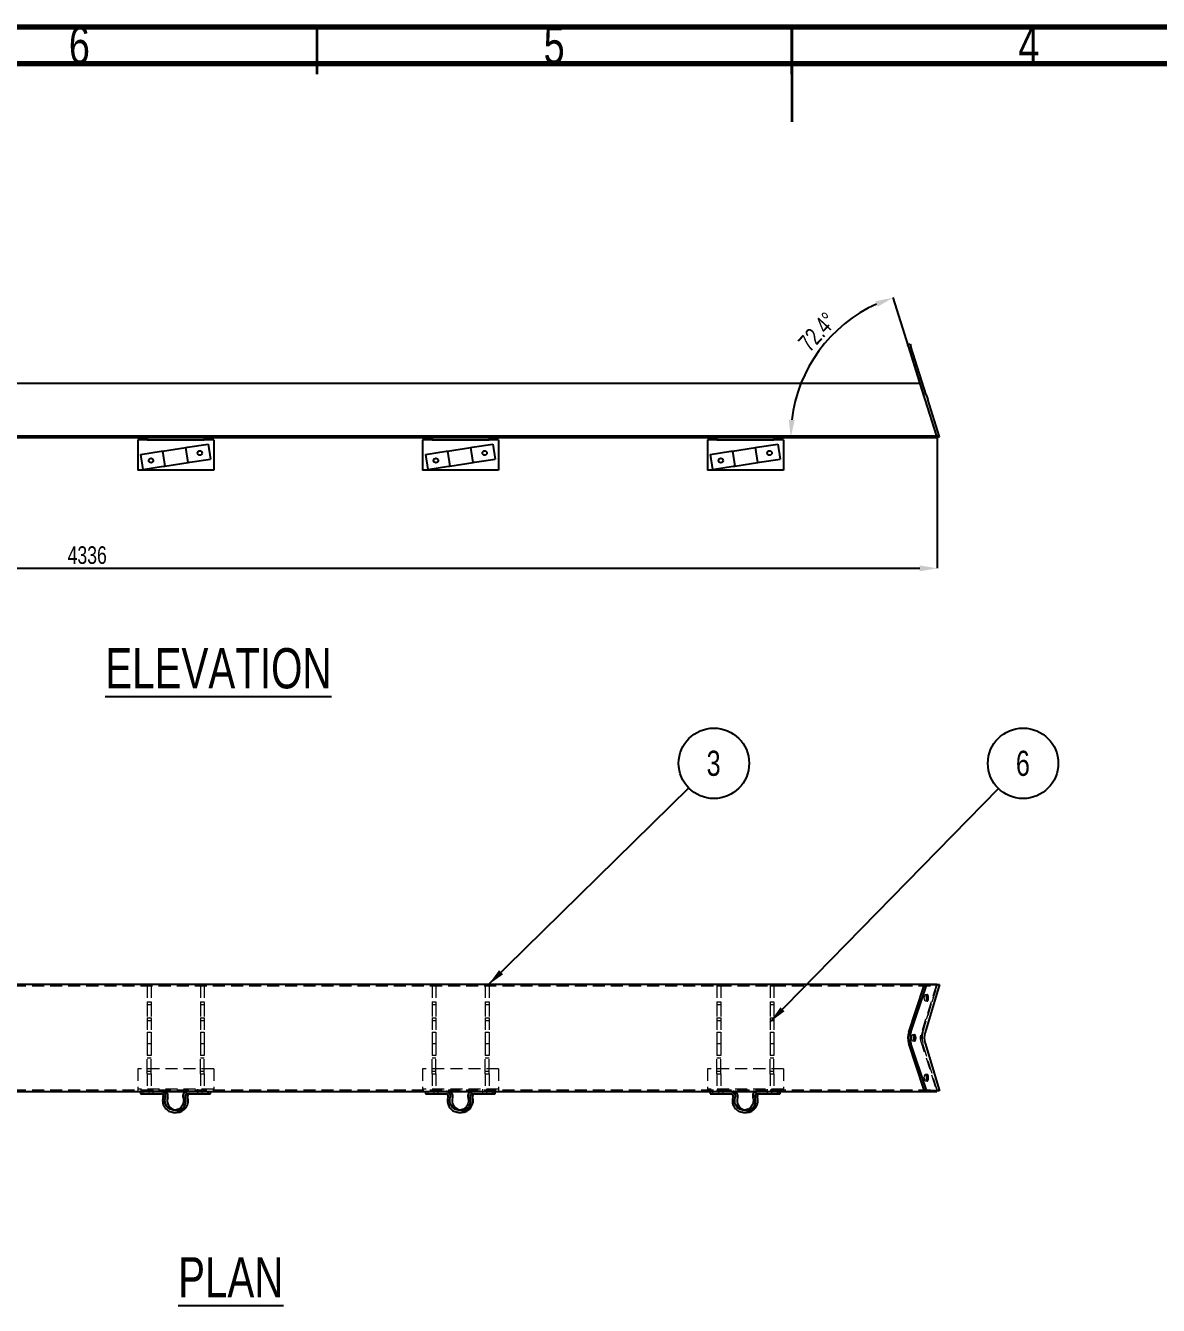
# Model space of a CAD drawing. Header units: millimetres. Extents: x 122 to 2816, y -707 to 556.
# Drawn here: x 2060.5 to 2179.8, y -163.7 to -28.9 of the extents above; entities that cross this region are included whole.
import ezdxf

# ---------------------------------------------------------------- set-up
doc = ezdxf.new("R2010")
doc.units = ezdxf.units.MM
doc.header["$PDSIZE"] = -1
doc.linetypes.add('HIDDEN', pattern=[1.905, 1.27, -0.635])
doc.layers.add('FORMAT', color=7, linetype='Continuous')
doc.styles.add('SLDTEXTSTYLE7', font='TXT', dxfattribs={"width": 0.75})
doc.dimstyles.new('SLDDIMSTYLE0', dxfattribs={"dimtxt": 2.5, "dimasz": 1.852083, "dimexe": 0, "dimexo": 0.625, "dimgap": 0, "dimtad": 1, "dimdec": 0, "dimrnd": 1e-09, "dimtxsty": 'Standard', "dimsah": 1, "dimcen": 2.5, "dimazin": 3, "dimtfac": 1.852083, "dimtdec": 0, "dimtmove": 0, "dimatfit": 3, "dimfrac": 2})
doc.dimstyles.new('SLDDIMSTYLE61', dxfattribs={"dimtxt": 1.852083, "dimasz": 1.852083, "dimexe": 0, "dimexo": 0.625, "dimgap": 0.463021, "dimtad": 1, "dimlfac": 25, "dimzin": 12, "dimtxsty": 'SLDTEXTSTYLE7', "dimsah": 1, "dimcen": 2.5, "dimazin": 3, "dimtfac": 1, "dimtmove": 0, "dimatfit": 3, "dimfrac": 2, "dimtzin": 12})
doc.dimstyles.new('SLDDIMSTYLE62', dxfattribs={"dimtxt": 1.852083, "dimasz": 1.852083, "dimexe": 0, "dimexo": 0.625, "dimgap": 0.463021, "dimtad": 1, "dimdec": 0, "dimlfac": 25, "dimrnd": 1e-09, "dimzin": 12, "dimtxsty": 'SLDTEXTSTYLE7', "dimsah": 1, "dimcen": 2.5, "dimazin": 3, "dimtfac": 1, "dimtdec": 0, "dimtmove": 0, "dimatfit": 3, "dimfrac": 2, "dimtzin": 12})

# ---------------------------------------------------------------- blocks, each defined once
blk = doc.blocks.new('*D1407')
at = {"layer": 'Defpoints', "color": 0}
for p in [(2142.45, -65.96), (2155.13, -67.86), (1983.09, -72.27), (2156.53, -72.27), (2156.53, -72.27)]:
    blk.add_point(p, dxfattribs=at)
at = {"layer": 'FORMAT', "color": 0, "lineweight": -2}
blk.add_line((2155.12, -67.8), (2151.87, -57.55), dxfattribs=at)
blk.add_arc((2156.53, -72.27), 15.44, 114.4783, 173.1217, dxfattribs=at)
at = {"layer": 'FORMAT', "color": 0}
for points in [[(2150.03, -57.93), (2150.25, -58.51), (2151.87, -57.55)], [(2141.52, -70.44), (2140.9, -70.4), (2141.1, -72.27)]]:
    blk.add_solid(points, dxfattribs=at)
at = {"layer": 'FORMAT', "color": 0, "insert": (2141.74, -62.13), "char_height": 1.852, "attachment_point": 1, "rotation": 47.4041, "style": 'SLDTEXTSTYLE7'}
blk.add_mtext('\\A1;72.4°', dxfattribs=at)
blk = doc.blocks.new('*D1408')
at = {"layer": 'Defpoints', "color": 0}
for p in [(1983.09, -72.27), (2156.53, -72.27), (2156.53, -86.06)]:
    blk.add_point(p, dxfattribs=at)
at = {"layer": 'FORMAT', "color": 0, "lineweight": -2}
for p, q in [((1983.09, -72.33), (1983.09, -86.06)), ((2156.53, -72.33), (2156.53, -86.06)), ((1984.95, -86.06), (2154.68, -86.06))]:
    blk.add_line(p, q, dxfattribs=at)
at = {"layer": 'FORMAT', "color": 0}
for points in [[(1984.95, -85.75), (1984.95, -86.37), (1983.09, -86.06)], [(2154.68, -85.75), (2154.68, -86.37), (2156.53, -86.06)]]:
    blk.add_solid(points, dxfattribs=at)
at = {"layer": 'FORMAT', "color": 0, "insert": (2067.01, -83.74), "char_height": 1.852, "attachment_point": 2, "style": 'SLDTEXTSTYLE7'}
blk.add_mtext('\\A1;4336', dxfattribs=at)
blk = doc.blocks.new('SW_NOTE_0_143')
at = {"layer": 'FORMAT', "color": 0}
blk.add_circle((2.59, 2.65), 3.71, dxfattribs=at)
at = {"layer": 'FORMAT', "color": 0, "insert": (2.57, 3.98), "char_height": 2.65, "attachment_point": 2, "style": 'SLDTEXTSTYLE7'}
blk.add_mtext('6', dxfattribs=at)
blk = doc.blocks.new('SW_NOTE_0_144')
at = {"layer": 'FORMAT', "color": 0}
blk.add_circle((2.65, 2.6), 3.71, dxfattribs=at)
at = {"layer": 'FORMAT', "color": 0, "insert": (2.62, 3.93), "char_height": 2.65, "attachment_point": 2, "style": 'SLDTEXTSTYLE7'}
blk.add_mtext('3', dxfattribs=at)

msp = doc.modelspace()

# ---------------------------------------------------------------- linework, layer by layer
at = {"color": 7, "linetype": 'Continuous', "lineweight": 70}
for p, q in [((1941.225354, -29.012227), (2341.225354, -29.012227)), ((1946.225354, -32.878702), (2335.627826, -32.878702))]:
    msp.add_line(p, q, dxfattribs=at)
at = {"color": 7, "linetype": 'Continuous', "lineweight": 35}
for p, q in [((2091.225354, -34.012227), (2091.225354, -29.012227)), ((2141.225354, -29.011227), (2141.225354, -39.013227)), ((2141.225354, -34.012227), (2141.225354, -29.012227))]:
    msp.add_line(p, q, dxfattribs=at)
at = {"color": 7, "linetype": 'Continuous', "lineweight": 25}
for p, q in [((2153.671225, -62.450163), (2153.442459, -62.522732)), ((2153.522495, -62.775037), (2153.442459, -62.522732)), ((2155.134411, -67.85644), (2153.522495, -62.775037)), ((2153.671225, -62.450163), (2153.751261, -62.702469)), ((2155.363177, -67.783871), (2153.751261, -62.702469)), ((2154.738108, -66.607135), (1983.093844, -66.607135)), ((2155.296271, -68.366687), (2155.134411, -67.85644)), ((2156.461975, -72.041449), (2155.296271, -68.366687)), ((2155.363177, -67.783871), (2155.525037, -68.294118)), ((2156.762609, -72.195441), (2155.525037, -68.294118)), ((1983.093844, -72.098304), (2156.48001, -72.098304)), ((2049.333844, -72.268009), (2073.333844, -72.268009)), ((2073.333844, -72.508009), (2072.333844, -72.508009)), ((2072.333844, -72.508009), (2072.333844, -72.668009)), ((2072.333844, -72.668009), (2072.333844, -75.708009)), ((2073.333844, -72.268009), (2079.333844, -72.268009)), ((2073.333844, -72.268009), (2073.333844, -72.508009)), ((2073.333844, -72.508009), (2079.333844, -72.508009)), ((2079.333844, -72.268009), (2079.333844, -72.508009)), ((2079.333844, -72.268009), (2103.333844, -72.268009)), ((2080.333844, -72.508009), (2079.333844, -72.508009)), ((2080.333844, -72.508009), (2080.333844, -72.668009)), ((2080.333844, -72.668009), (2080.333844, -75.708009)), ((2103.333844, -72.508009), (2102.333844, -72.508009)), ((2102.333844, -72.508009), (2102.333844, -72.668009)), ((2102.333844, -72.668009), (2102.333844, -75.708009)), ((2103.333844, -72.268009), (2109.333844, -72.268009)), ((2103.333844, -72.268009), (2103.333844, -72.508009)), ((2103.333844, -72.508009), (2109.333844, -72.508009)), ((2109.333844, -72.268009), (2109.333844, -72.508009)), ((2109.333844, -72.268009), (2133.333844, -72.268009)), ((2110.333844, -72.508009), (2109.333844, -72.508009)), ((2110.333844, -72.508009), (2110.333844, -72.668009)), ((2110.333844, -72.668009), (2110.333844, -75.708009)), ((2133.333844, -72.508009), (2132.333844, -72.508009)), ((2132.333844, -72.508009), (2132.333844, -72.668009)), ((2132.333844, -72.668009), (2132.333844, -75.708009)), ((2133.333844, -72.268009), (2139.333844, -72.268009)), ((2133.333844, -72.268009), (2133.333844, -72.508009)), ((2133.333844, -72.508009), (2139.333844, -72.508009)), ((2139.333844, -72.268009), (2139.333844, -72.508009)), ((2139.333844, -72.268009), (2156.533844, -72.268009)), ((2140.333844, -72.508009), (2139.333844, -72.508009)), ((2140.333844, -72.508009), (2140.333844, -72.668009)), ((2140.333844, -72.668009), (2140.333844, -75.708009)), ((2156.461975, -72.041449), (2156.48001, -72.098304)), ((2156.48001, -72.098304), (2156.498045, -72.155158)), ((2156.533844, -72.268009), (2156.498045, -72.155158)), ((2156.762609, -72.195441), (2156.533844, -72.268009)), ((2072.623226, -74.070412), (2074.797329, -73.733844)), ((2072.623226, -74.070412), (2072.868004, -75.651578)), ((2074.797329, -73.733844), (2074.955445, -73.709366)), ((2074.955445, -73.709366), (2077.406252, -73.329961)), ((2074.955445, -73.709366), (2075.200223, -75.290531)), ((2077.406252, -73.329961), (2077.564368, -73.305483)), ((2077.651029, -74.911126), (2077.406252, -73.329961)), ((2077.564368, -73.305483), (2079.738471, -72.968914)), ((2079.738471, -72.968914), (2079.983248, -74.55008)), ((2102.623226, -74.070412), (2104.797329, -73.733844)), ((2102.623226, -74.070412), (2102.868004, -75.651578)), ((2104.797329, -73.733844), (2104.955445, -73.709366)), ((2104.955445, -73.709366), (2107.406252, -73.329961)), ((2104.955445, -73.709366), (2105.200223, -75.290531)), ((2107.406252, -73.329961), (2107.564368, -73.305483)), ((2107.651029, -74.911126), (2107.406252, -73.329961)), ((2107.564368, -73.305483), (2109.738471, -72.968914)), ((2109.738471, -72.968914), (2109.983248, -74.55008)), ((2132.623226, -74.070412), (2134.797329, -73.733844)), ((2132.623226, -74.070412), (2132.868004, -75.651578)), ((2134.797329, -73.733844), (2134.955445, -73.709366)), ((2134.955445, -73.709366), (2137.406252, -73.329961)), ((2134.955445, -73.709366), (2135.200223, -75.290531)), ((2137.406252, -73.329961), (2137.564368, -73.305483)), ((2137.651029, -74.911126), (2137.406252, -73.329961)), ((2137.564368, -73.305483), (2139.738471, -72.968914)), ((2139.738471, -72.968914), (2139.983248, -74.55008)), ((2072.868004, -75.651578), (2075.042106, -75.315009)), ((2075.042106, -75.315009), (2075.200223, -75.290531)), ((2075.200223, -75.290531), (2077.651029, -74.911126)), ((2077.651029, -74.911126), (2077.809146, -74.886649)), ((2077.809146, -74.886649), (2079.983248, -74.55008)), ((2102.868004, -75.651578), (2105.042106, -75.315009)), ((2105.042106, -75.315009), (2105.200223, -75.290531)), ((2105.200223, -75.290531), (2107.651029, -74.911126)), ((2107.651029, -74.911126), (2107.809146, -74.886649)), ((2107.809146, -74.886649), (2109.983248, -74.55008)), ((2132.868004, -75.651578), (2135.042106, -75.315009)), ((2135.042106, -75.315009), (2135.200223, -75.290531)), ((2135.200223, -75.290531), (2137.651029, -74.911126)), ((2137.651029, -74.911126), (2137.809146, -74.886649)), ((2137.809146, -74.886649), (2139.983248, -74.55008)), ((2080.333844, -75.708009), (2072.333844, -75.708009)), ((2110.333844, -75.708009), (2102.333844, -75.708009)), ((2140.333844, -75.708009), (2132.333844, -75.708009)), ((1983.093844, -129.854018), (2156.48001, -129.854018)), ((2153.522495, -134.916356), (2155.134411, -130.116356)), ((2153.751261, -134.916356), (2155.363177, -130.116356)), ((2156.762609, -129.910872), (2155.240384, -134.945186)), ((2155.296271, -129.910872), (2155.525037, -129.910872)), ((2155.525037, -129.910872), (2156.762609, -129.910872)), ((2156.48001, -129.854018), (2156.461975, -129.910872)), ((2156.498045, -129.910872), (2156.48001, -129.854018)), ((2155.134411, -140.905388), (2153.522495, -136.105388)), ((2155.363177, -140.905388), (2153.751261, -136.105388)), ((2155.240384, -136.076557), (2156.762609, -141.110872)), ((1983.093844, -141.167726), (2156.48001, -141.167726)), ((2072.623226, -141.167726), (2072.623226, -141.407726)), ((2072.623226, -141.407726), (2074.797329, -141.407726)), ((2077.564368, -141.407726), (2079.738471, -141.407726)), ((2079.738471, -141.407726), (2079.738471, -141.167726)), ((2079.738471, -141.407726), (2079.983248, -141.407726)), ((2079.983248, -141.407726), (2079.983248, -141.167726)), ((2102.623226, -141.167726), (2102.623226, -141.407726)), ((2102.623226, -141.407726), (2104.797329, -141.407726)), ((2107.564368, -141.407726), (2109.738471, -141.407726)), ((2109.738471, -141.407726), (2109.738471, -141.167726)), ((2109.738471, -141.407726), (2109.983248, -141.407726)), ((2109.983248, -141.407726), (2109.983248, -141.167726)), ((2132.623226, -141.167726), (2132.623226, -141.407726)), ((2132.623226, -141.407726), (2134.797329, -141.407726)), ((2137.564368, -141.407726), (2139.738471, -141.407726)), ((2139.738471, -141.407726), (2139.738471, -141.167726)), ((2139.738471, -141.407726), (2139.983248, -141.407726)), ((2139.983248, -141.407726), (2139.983248, -141.167726)), ((2155.525037, -141.110872), (2155.296271, -141.110872)), ((2156.762609, -141.110872), (2155.525037, -141.110872)), ((2156.461975, -141.110872), (2156.48001, -141.167726)), ((2156.48001, -141.167726), (2156.498045, -141.110872)), ((2076.180849, -143.367726), (2076.425626, -143.367726)), ((2106.180849, -143.367726), (2106.425626, -143.367726)), ((2136.180849, -143.367726), (2136.425626, -143.367726))]:
    msp.add_line(p, q, dxfattribs=at)
at = {"color": 7, "linetype": 'HIDDEN', "lineweight": 18}
for p, q in [((1983.093844, -130.023723), (2156.533844, -130.023723)), ((2073.333844, -129.910872), (2073.333844, -130.023723)), ((2079.333844, -129.910872), (2073.333844, -129.910872)), ((2073.333844, -130.023723), (2073.733844, -130.023723)), ((2073.333844, -130.023723), (2073.333844, -131.720779)), ((2073.733844, -130.023723), (2073.733844, -131.720779)), ((2078.933844, -130.023723), (2079.333844, -130.023723)), ((2078.933844, -130.023723), (2078.933844, -131.720779)), ((2079.333844, -130.023723), (2079.333844, -129.910872)), ((2079.333844, -130.023723), (2079.333844, -131.720779)), ((2103.333844, -129.910872), (2103.333844, -130.023723)), ((2109.333844, -129.910872), (2103.333844, -129.910872)), ((2103.333844, -130.023723), (2103.733844, -130.023723)), ((2103.333844, -130.023723), (2103.333844, -131.720779)), ((2103.733844, -130.023723), (2103.733844, -131.720779)), ((2108.933844, -130.023723), (2109.333844, -130.023723)), ((2108.933844, -130.023723), (2108.933844, -131.720779)), ((2109.333844, -130.023723), (2109.333844, -129.910872)), ((2109.333844, -130.023723), (2109.333844, -131.720779)), ((2133.333844, -129.910872), (2133.333844, -130.023723)), ((2139.333844, -129.910872), (2133.333844, -129.910872)), ((2133.333844, -130.023723), (2133.733844, -130.023723)), ((2133.333844, -130.023723), (2133.333844, -131.720779)), ((2133.733844, -130.023723), (2133.733844, -131.720779)), ((2138.933844, -130.023723), (2139.333844, -130.023723)), ((2138.933844, -130.023723), (2138.933844, -131.720779)), ((2139.333844, -130.023723), (2139.333844, -129.910872)), ((2139.333844, -130.023723), (2139.333844, -131.720779)), ((2156.461975, -129.910872), (2154.775273, -135.228029)), ((2154.838079, -135.36945), (2156.533844, -130.023723)), ((2155.011618, -134.945186), (2156.533844, -129.910872)), ((2156.533844, -130.023723), (2156.498045, -129.910872)), ((2073.333844, -131.720779), (2073.733844, -131.720779)), ((2073.333844, -131.720779), (2073.333844, -132.003622)), ((2073.333844, -132.003622), (2073.733844, -132.003622)), ((2073.333844, -132.003622), (2073.333844, -133.389551)), ((2073.733844, -131.720779), (2073.733844, -132.003622)), ((2073.733844, -132.003622), (2073.733844, -133.389551)), ((2078.933844, -131.720779), (2079.333844, -131.720779)), ((2078.933844, -131.720779), (2078.933844, -132.003622)), ((2078.933844, -132.003622), (2079.333844, -132.003622)), ((2078.933844, -132.003622), (2078.933844, -133.389551)), ((2079.333844, -131.720779), (2079.333844, -132.003622)), ((2079.333844, -132.003622), (2079.333844, -133.389551)), ((2103.333844, -131.720779), (2103.733844, -131.720779)), ((2103.333844, -131.720779), (2103.333844, -132.003622)), ((2103.333844, -132.003622), (2103.733844, -132.003622)), ((2103.333844, -132.003622), (2103.333844, -133.389551)), ((2103.733844, -131.720779), (2103.733844, -132.003622)), ((2103.733844, -132.003622), (2103.733844, -133.389551)), ((2108.933844, -131.720779), (2109.333844, -131.720779)), ((2108.933844, -131.720779), (2108.933844, -132.003622)), ((2108.933844, -132.003622), (2109.333844, -132.003622)), ((2108.933844, -132.003622), (2108.933844, -133.389551)), ((2109.333844, -131.720779), (2109.333844, -132.003622)), ((2109.333844, -132.003622), (2109.333844, -133.389551)), ((2133.333844, -131.720779), (2133.733844, -131.720779)), ((2133.333844, -131.720779), (2133.333844, -132.003622)), ((2133.333844, -132.003622), (2133.733844, -132.003622)), ((2133.333844, -132.003622), (2133.333844, -133.389551)), ((2133.733844, -131.720779), (2133.733844, -132.003622)), ((2133.733844, -132.003622), (2133.733844, -133.389551)), ((2138.933844, -131.720779), (2139.333844, -131.720779)), ((2138.933844, -131.720779), (2138.933844, -132.003622)), ((2138.933844, -132.003622), (2139.333844, -132.003622)), ((2138.933844, -132.003622), (2138.933844, -133.389551)), ((2139.333844, -131.720779), (2139.333844, -132.003622)), ((2139.333844, -132.003622), (2139.333844, -133.389551)), ((2155.492656, -130.990872), (2155.26389, -130.990872)), ((2155.26389, -131.630872), (2155.492656, -131.630872)), ((2073.333844, -133.389551), (2073.733844, -133.389551)), ((2073.333844, -133.389551), (2073.333844, -134.910872)), ((2073.733844, -133.389551), (2073.733844, -134.910872)), ((2078.933844, -133.389551), (2079.333844, -133.389551)), ((2078.933844, -133.389551), (2078.933844, -134.910872)), ((2079.333844, -133.389551), (2079.333844, -134.910872)), ((2103.333844, -133.389551), (2103.733844, -133.389551)), ((2103.333844, -133.389551), (2103.333844, -134.910872)), ((2103.733844, -133.389551), (2103.733844, -134.910872)), ((2108.933844, -133.389551), (2109.333844, -133.389551)), ((2108.933844, -133.389551), (2108.933844, -134.910872)), ((2109.333844, -133.389551), (2109.333844, -134.910872)), ((2133.333844, -133.389551), (2133.733844, -133.389551)), ((2133.333844, -133.389551), (2133.333844, -134.910872)), ((2133.733844, -133.389551), (2133.733844, -134.910872)), ((2138.933844, -133.389551), (2139.333844, -133.389551)), ((2138.933844, -133.389551), (2138.933844, -134.910872)), ((2139.333844, -133.389551), (2139.333844, -134.910872)), ((2073.333844, -133.672394), (2073.733844, -133.672394)), ((2078.933844, -133.672394), (2079.333844, -133.672394)), ((2103.333844, -133.672394), (2103.733844, -133.672394)), ((2108.933844, -133.672394), (2109.333844, -133.672394)), ((2133.333844, -133.672394), (2133.733844, -133.672394)), ((2138.933844, -133.672394), (2139.333844, -133.672394)), ((2073.333844, -134.910872), (2073.333844, -136.110872)), ((2073.333844, -134.910872), (2073.733844, -134.910872)), ((2073.333844, -136.110872), (2073.733844, -136.110872)), ((2073.333844, -136.110872), (2073.333844, -137.632192)), ((2073.733844, -134.910872), (2073.733844, -136.110872)), ((2073.733844, -136.110872), (2073.733844, -137.632192)), ((2078.933844, -134.910872), (2078.933844, -136.110872)), ((2078.933844, -134.910872), (2079.333844, -134.910872)), ((2078.933844, -136.110872), (2079.333844, -136.110872)), ((2078.933844, -136.110872), (2078.933844, -137.632192)), ((2079.333844, -134.910872), (2079.333844, -136.110872)), ((2079.333844, -136.110872), (2079.333844, -137.632192)), ((2103.333844, -134.910872), (2103.333844, -136.110872)), ((2103.333844, -134.910872), (2103.733844, -134.910872)), ((2103.333844, -136.110872), (2103.733844, -136.110872)), ((2103.333844, -136.110872), (2103.333844, -137.632192)), ((2103.733844, -134.910872), (2103.733844, -136.110872)), ((2103.733844, -136.110872), (2103.733844, -137.632192)), ((2108.933844, -134.910872), (2108.933844, -136.110872)), ((2108.933844, -134.910872), (2109.333844, -134.910872)), ((2108.933844, -136.110872), (2109.333844, -136.110872)), ((2108.933844, -136.110872), (2108.933844, -137.632192)), ((2109.333844, -134.910872), (2109.333844, -136.110872)), ((2109.333844, -136.110872), (2109.333844, -137.632192)), ((2133.333844, -134.910872), (2133.333844, -136.110872)), ((2133.333844, -134.910872), (2133.733844, -134.910872)), ((2133.333844, -136.110872), (2133.733844, -136.110872)), ((2133.333844, -136.110872), (2133.333844, -137.632192)), ((2133.733844, -134.910872), (2133.733844, -136.110872)), ((2133.733844, -136.110872), (2133.733844, -137.632192)), ((2138.933844, -134.910872), (2138.933844, -136.110872)), ((2138.933844, -134.910872), (2139.333844, -134.910872)), ((2138.933844, -136.110872), (2139.333844, -136.110872)), ((2138.933844, -136.110872), (2138.933844, -137.632192)), ((2139.333844, -134.910872), (2139.333844, -136.110872)), ((2139.333844, -136.110872), (2139.333844, -137.632192)), ((2154.162228, -135.190872), (2153.933462, -135.190872)), ((2153.933462, -135.830872), (2154.162228, -135.830872)), ((2154.775273, -135.793715), (2156.461975, -141.110872)), ((2156.533844, -140.99802), (2154.838079, -135.652293)), ((2156.533844, -141.110872), (2155.011618, -136.076557)), ((2073.333844, -137.349349), (2073.733844, -137.349349)), ((2078.933844, -137.349349), (2079.333844, -137.349349)), ((2103.333844, -137.349349), (2103.733844, -137.349349)), ((2108.933844, -137.349349), (2109.333844, -137.349349)), ((2133.333844, -137.349349), (2133.733844, -137.349349)), ((2138.933844, -137.349349), (2139.333844, -137.349349)), ((2072.333844, -138.767726), (2072.333844, -141.007726)), ((2080.333844, -138.767726), (2072.333844, -138.767726)), ((2073.333844, -137.632192), (2073.733844, -137.632192)), ((2073.333844, -139.018121), (2073.333844, -137.632192)), ((2073.733844, -139.018121), (2073.733844, -137.632192)), ((2078.933844, -137.632192), (2079.333844, -137.632192)), ((2078.933844, -139.018121), (2078.933844, -137.632192)), ((2079.333844, -139.018121), (2079.333844, -137.632192)), ((2080.333844, -138.767726), (2080.333844, -141.007726)), ((2102.333844, -138.767726), (2102.333844, -141.007726)), ((2110.333844, -138.767726), (2102.333844, -138.767726)), ((2103.333844, -137.632192), (2103.733844, -137.632192)), ((2103.333844, -139.018121), (2103.333844, -137.632192)), ((2103.733844, -139.018121), (2103.733844, -137.632192)), ((2108.933844, -137.632192), (2109.333844, -137.632192)), ((2108.933844, -139.018121), (2108.933844, -137.632192)), ((2109.333844, -139.018121), (2109.333844, -137.632192)), ((2110.333844, -138.767726), (2110.333844, -141.007726)), ((2132.333844, -138.767726), (2132.333844, -141.007726)), ((2140.333844, -138.767726), (2132.333844, -138.767726)), ((2133.333844, -137.632192), (2133.733844, -137.632192)), ((2133.333844, -139.018121), (2133.333844, -137.632192)), ((2133.733844, -139.018121), (2133.733844, -137.632192)), ((2138.933844, -137.632192), (2139.333844, -137.632192)), ((2138.933844, -139.018121), (2138.933844, -137.632192)), ((2139.333844, -139.018121), (2139.333844, -137.632192)), ((2140.333844, -138.767726), (2140.333844, -141.007726)), ((2073.333844, -139.018121), (2073.733844, -139.018121)), ((2073.333844, -139.300964), (2073.333844, -139.018121)), ((2073.333844, -139.300964), (2073.733844, -139.300964)), ((2073.333844, -139.300964), (2073.333844, -140.99802)), ((2073.733844, -139.300964), (2073.733844, -139.018121)), ((2073.733844, -139.300964), (2073.733844, -140.99802)), ((2078.933844, -139.018121), (2079.333844, -139.018121)), ((2078.933844, -139.300964), (2078.933844, -139.018121)), ((2078.933844, -139.300964), (2079.333844, -139.300964)), ((2078.933844, -139.300964), (2078.933844, -140.99802)), ((2079.333844, -139.300964), (2079.333844, -139.018121)), ((2079.333844, -139.300964), (2079.333844, -140.99802)), ((2103.333844, -139.018121), (2103.733844, -139.018121)), ((2103.333844, -139.300964), (2103.333844, -139.018121)), ((2103.333844, -139.300964), (2103.733844, -139.300964)), ((2103.333844, -139.300964), (2103.333844, -140.99802)), ((2103.733844, -139.300964), (2103.733844, -139.018121)), ((2103.733844, -139.300964), (2103.733844, -140.99802)), ((2108.933844, -139.018121), (2109.333844, -139.018121)), ((2108.933844, -139.300964), (2108.933844, -139.018121)), ((2108.933844, -139.300964), (2109.333844, -139.300964)), ((2108.933844, -139.300964), (2108.933844, -140.99802)), ((2109.333844, -139.300964), (2109.333844, -139.018121)), ((2109.333844, -139.300964), (2109.333844, -140.99802)), ((2133.333844, -139.018121), (2133.733844, -139.018121)), ((2133.333844, -139.300964), (2133.333844, -139.018121)), ((2133.333844, -139.300964), (2133.733844, -139.300964)), ((2133.333844, -139.300964), (2133.333844, -140.99802)), ((2133.733844, -139.300964), (2133.733844, -139.018121)), ((2133.733844, -139.300964), (2133.733844, -140.99802)), ((2138.933844, -139.018121), (2139.333844, -139.018121)), ((2138.933844, -139.300964), (2138.933844, -139.018121)), ((2138.933844, -139.300964), (2139.333844, -139.300964)), ((2138.933844, -139.300964), (2138.933844, -140.99802)), ((2139.333844, -139.300964), (2139.333844, -139.018121)), ((2139.333844, -139.300964), (2139.333844, -140.99802)), ((2155.492656, -139.390872), (2155.26389, -139.390872)), ((2155.26389, -140.030872), (2155.492656, -140.030872)), ((1983.093844, -140.99802), (2156.533844, -140.99802)), ((2080.333844, -140.927726), (2072.333844, -140.927726)), ((2072.333844, -141.007726), (2072.333844, -141.167726)), ((2072.868004, -141.167726), (2072.868004, -141.407726)), ((2073.333844, -140.99802), (2073.333844, -141.110872)), ((2073.333844, -140.99802), (2073.733844, -140.99802)), ((2073.333844, -141.110872), (2079.333844, -141.110872)), ((2073.493844, -140.927726), (2073.493844, -141.167726)), ((2073.493844, -141.167726), (2073.493844, -141.407726)), ((2073.973844, -141.167726), (2073.973844, -140.927726)), ((2073.973844, -141.407726), (2073.973844, -141.167726)), ((2074.797329, -141.407726), (2075.042106, -141.407726)), ((2078.632631, -140.927726), (2078.632631, -141.167726)), ((2078.632631, -141.167726), (2078.632631, -141.407726)), ((2078.933844, -140.99802), (2079.333844, -140.99802)), ((2079.112631, -141.167726), (2079.112631, -140.927726)), ((2079.112631, -141.407726), (2079.112631, -141.167726)), ((2079.333844, -141.110872), (2079.333844, -140.99802)), ((2080.333844, -141.007726), (2080.333844, -141.167726)), ((2110.333844, -140.927726), (2102.333844, -140.927726)), ((2102.333844, -141.007726), (2102.333844, -141.167726)), ((2102.868004, -141.167726), (2102.868004, -141.407726)), ((2103.333844, -140.99802), (2103.333844, -141.110872)), ((2103.333844, -140.99802), (2103.733844, -140.99802)), ((2103.333844, -141.110872), (2109.333844, -141.110872)), ((2103.493844, -140.927726), (2103.493844, -141.167726)), ((2103.493844, -141.167726), (2103.493844, -141.407726)), ((2103.973844, -141.167726), (2103.973844, -140.927726)), ((2103.973844, -141.407726), (2103.973844, -141.167726)), ((2104.797329, -141.407726), (2105.042106, -141.407726)), ((2108.632631, -140.927726), (2108.632631, -141.167726)), ((2108.632631, -141.167726), (2108.632631, -141.407726)), ((2108.933844, -140.99802), (2109.333844, -140.99802)), ((2109.112631, -141.167726), (2109.112631, -140.927726)), ((2109.112631, -141.407726), (2109.112631, -141.167726)), ((2109.333844, -141.110872), (2109.333844, -140.99802)), ((2110.333844, -141.007726), (2110.333844, -141.167726)), ((2140.333844, -140.927726), (2132.333844, -140.927726)), ((2132.333844, -141.007726), (2132.333844, -141.167726)), ((2132.868004, -141.167726), (2132.868004, -141.407726)), ((2133.333844, -140.99802), (2133.333844, -141.110872)), ((2133.333844, -140.99802), (2133.733844, -140.99802)), ((2133.333844, -141.110872), (2139.333844, -141.110872)), ((2133.493844, -140.927726), (2133.493844, -141.167726)), ((2133.493844, -141.167726), (2133.493844, -141.407726)), ((2133.973844, -141.167726), (2133.973844, -140.927726)), ((2133.973844, -141.407726), (2133.973844, -141.167726)), ((2134.797329, -141.407726), (2135.042106, -141.407726)), ((2138.632631, -140.927726), (2138.632631, -141.167726)), ((2138.632631, -141.167726), (2138.632631, -141.407726)), ((2138.933844, -140.99802), (2139.333844, -140.99802)), ((2139.112631, -141.167726), (2139.112631, -140.927726)), ((2139.112631, -141.407726), (2139.112631, -141.167726)), ((2139.333844, -141.110872), (2139.333844, -140.99802)), ((2140.333844, -141.007726), (2140.333844, -141.167726)), ((2156.498045, -141.110872), (2156.533844, -140.99802)), ((2076.180849, -143.127726), (2076.425626, -143.127726)), ((2106.180849, -143.127726), (2106.425626, -143.127726)), ((2136.180849, -143.127726), (2136.425626, -143.127726))]:
    msp.add_line(p, q, dxfattribs=at)
at = {"color": 7, "linetype": 'Continuous', "lineweight": 25, "flags": 128}
for points in [[(2155.134411, -130.116356), (2155.151539, -130.069869), (2155.169881, -130.02876), (2155.189283, -129.993374), (2155.209583, -129.964007), (2155.230611, -129.940908), (2155.252189, -129.924268), (2155.274137, -129.914228), (2155.296271, -129.910872)], [(2155.525037, -129.910872), (2155.502903, -129.914228), (2155.480955, -129.924268), (2155.459377, -129.940908), (2155.438349, -129.964007), (2155.418049, -129.993374), (2155.398647, -130.02876), (2155.380305, -130.069869), (2155.363177, -130.116356)], [(2155.492656, -130.990872), (2155.471856, -130.998353), (2155.452028, -131.020448), (2155.4341, -131.056122), (2155.41891, -131.103708), (2155.407169, -131.160981), (2155.399424, -131.225263), (2155.396039, -131.293547), (2155.397172, -131.362642), (2155.402769, -131.429316), (2155.41257, -131.490452), (2155.426115, -131.54319), (2155.442772, -131.585066), (2155.461761, -131.614121), (2155.482194, -131.628996), (2155.503117, -131.628996), (2155.523551, -131.614121), (2155.54254, -131.585066), (2155.559196, -131.54319), (2155.572742, -131.490452), (2155.582542, -131.429316), (2155.588139, -131.362642), (2155.589272, -131.293547), (2155.585887, -131.225263), (2155.578143, -131.160981), (2155.566401, -131.103708), (2155.551211, -131.056122), (2155.533284, -131.020448), (2155.513456, -130.998353), (2155.492656, -130.990872)], [(2154.162228, -135.190872), (2154.141428, -135.198353), (2154.1216, -135.220448), (2154.103673, -135.256122), (2154.088483, -135.303708), (2154.076741, -135.360981), (2154.068997, -135.425263), (2154.065612, -135.493547), (2154.066745, -135.562642), (2154.072342, -135.629316), (2154.082142, -135.690452), (2154.095688, -135.74319), (2154.112344, -135.785066), (2154.131333, -135.814121), (2154.151767, -135.828996), (2154.17269, -135.828996), (2154.193123, -135.814121), (2154.212112, -135.785066), (2154.228769, -135.74319), (2154.242314, -135.690452), (2154.252115, -135.629316), (2154.257712, -135.562642), (2154.258845, -135.493547), (2154.25546, -135.425263), (2154.247715, -135.360981), (2154.235974, -135.303708), (2154.220784, -135.256122), (2154.202856, -135.220448), (2154.183028, -135.198353), (2154.162228, -135.190872)], [(2155.492656, -139.390872), (2155.471856, -139.398353), (2155.452028, -139.420448), (2155.4341, -139.456122), (2155.41891, -139.503708), (2155.407169, -139.560981), (2155.399424, -139.625263), (2155.396039, -139.693547), (2155.397172, -139.762642), (2155.402769, -139.829316), (2155.41257, -139.890452), (2155.426115, -139.94319), (2155.442772, -139.985066), (2155.461761, -140.014121), (2155.482194, -140.028996), (2155.503117, -140.028996), (2155.523551, -140.014121), (2155.54254, -139.985066), (2155.559196, -139.94319), (2155.572742, -139.890452), (2155.582542, -139.829316), (2155.588139, -139.762642), (2155.589272, -139.693547), (2155.585887, -139.625263), (2155.578143, -139.560981), (2155.566401, -139.503708), (2155.551211, -139.456122), (2155.533284, -139.420448), (2155.513456, -139.398353), (2155.492656, -139.390872)], [(2155.296271, -141.110872), (2155.274137, -141.107516), (2155.252189, -141.097476), (2155.230611, -141.080836), (2155.209583, -141.057736), (2155.189283, -141.02837), (2155.169881, -140.992984), (2155.151539, -140.951875), (2155.134411, -140.905388)], [(2155.363177, -140.905388), (2155.380305, -140.951875), (2155.398647, -140.992984), (2155.418049, -141.02837), (2155.438349, -141.057736), (2155.459377, -141.080836), (2155.480955, -141.097476), (2155.502903, -141.107516), (2155.525037, -141.110872)], [(2075.021683, -141.725564), (2074.985427, -141.855109), (2074.963265, -141.987868), (2074.955457, -142.122276), (2074.962097, -142.256748), (2074.983105, -142.389699), (2075.018234, -142.519561), (2075.067071, -142.644804), (2075.129038, -142.76395), (2075.203406, -142.875596), (2075.289298, -142.978424), (2075.385701, -143.071223), (2075.491478, -143.152899), (2075.605383, -143.222488), (2075.726073, -143.27917), (2075.852124, -143.322276), (2075.982051, -143.3513), (2076.114321, -143.365897), (2076.247376, -143.365897), (2076.379647, -143.3513), (2076.509573, -143.322276), (2076.635625, -143.27917), (2076.756314, -143.222488), (2076.870219, -143.152899), (2076.975997, -143.071223), (2077.0724, -142.978424), (2077.158291, -142.875596), (2077.232659, -142.76395), (2077.294627, -142.644804), (2077.343463, -142.519561), (2077.378592, -142.389699), (2077.3996, -142.256748), (2077.40624, -142.122276), (2077.398433, -141.987868), (2077.37627, -141.855109), (2077.340014, -141.725564)], [(2077.115659, -141.803402), (2077.147061, -141.91782), (2077.164838, -142.035198), (2077.168739, -142.153881), (2077.15871, -142.272195), (2077.134892, -142.388472), (2077.097621, -142.501072), (2077.047422, -142.608407), (2076.985003, -142.708964), (2076.911245, -142.801325), (2076.827188, -142.884188), (2076.734016, -142.956383), (2076.633044, -143.016894), (2076.525695, -143.064866), (2076.413484, -143.099623), (2076.297992, -143.120675), (2076.180849, -143.127726), (2076.063705, -143.120675), (2075.948213, -143.099623), (2075.836002, -143.064866), (2075.728654, -143.016894), (2075.627682, -142.956383), (2075.53451, -142.884188), (2075.450452, -142.801325), (2075.376694, -142.708964), (2075.314276, -142.608407), (2075.264077, -142.501072), (2075.226806, -142.388472), (2075.202987, -142.272195), (2075.192958, -142.153881), (2075.19686, -142.035198), (2075.214636, -141.91782), (2075.246038, -141.803402)], [(2105.021683, -141.725564), (2104.985427, -141.855109), (2104.963265, -141.987868), (2104.955457, -142.122276), (2104.962097, -142.256748), (2104.983105, -142.389699), (2105.018234, -142.519561), (2105.067071, -142.644804), (2105.129038, -142.76395), (2105.203406, -142.875596), (2105.289298, -142.978424), (2105.385701, -143.071223), (2105.491478, -143.152899), (2105.605383, -143.222488), (2105.726073, -143.27917), (2105.852124, -143.322276), (2105.982051, -143.3513), (2106.114321, -143.365897), (2106.247376, -143.365897), (2106.379647, -143.3513), (2106.509573, -143.322276), (2106.635625, -143.27917), (2106.756314, -143.222488), (2106.870219, -143.152899), (2106.975997, -143.071223), (2107.0724, -142.978424), (2107.158291, -142.875596), (2107.232659, -142.76395), (2107.294627, -142.644804), (2107.343463, -142.519561), (2107.378592, -142.389699), (2107.3996, -142.256748), (2107.40624, -142.122276), (2107.398433, -141.987868), (2107.37627, -141.855109), (2107.340014, -141.725564)], [(2107.115659, -141.803402), (2107.147061, -141.91782), (2107.164838, -142.035198), (2107.168739, -142.153881), (2107.15871, -142.272195), (2107.134892, -142.388472), (2107.097621, -142.501072), (2107.047422, -142.608407), (2106.985003, -142.708964), (2106.911245, -142.801325), (2106.827188, -142.884188), (2106.734016, -142.956383), (2106.633044, -143.016894), (2106.525695, -143.064866), (2106.413484, -143.099623), (2106.297992, -143.120675), (2106.180849, -143.127726), (2106.063705, -143.120675), (2105.948213, -143.099623), (2105.836002, -143.064866), (2105.728654, -143.016894), (2105.627682, -142.956383), (2105.53451, -142.884188), (2105.450452, -142.801325), (2105.376694, -142.708964), (2105.314276, -142.608407), (2105.264077, -142.501072), (2105.226806, -142.388472), (2105.202987, -142.272195), (2105.192958, -142.153881), (2105.19686, -142.035198), (2105.214636, -141.91782), (2105.246038, -141.803402)], [(2135.021683, -141.725564), (2134.985427, -141.855109), (2134.963265, -141.987868), (2134.955457, -142.122276), (2134.962097, -142.256748), (2134.983105, -142.389699), (2135.018234, -142.519561), (2135.067071, -142.644804), (2135.129038, -142.76395), (2135.203406, -142.875596), (2135.289298, -142.978424), (2135.385701, -143.071223), (2135.491478, -143.152899), (2135.605383, -143.222488), (2135.726073, -143.27917), (2135.852124, -143.322276), (2135.982051, -143.3513), (2136.114321, -143.365897), (2136.247376, -143.365897), (2136.379647, -143.3513), (2136.509573, -143.322276), (2136.635625, -143.27917), (2136.756314, -143.222488), (2136.870219, -143.152899), (2136.975997, -143.071223), (2137.0724, -142.978424), (2137.158291, -142.875596), (2137.232659, -142.76395), (2137.294627, -142.644804), (2137.343463, -142.519561), (2137.378592, -142.389699), (2137.3996, -142.256748), (2137.40624, -142.122276), (2137.398433, -141.987868), (2137.37627, -141.855109), (2137.340014, -141.725564)], [(2137.115659, -141.803402), (2137.147061, -141.91782), (2137.164838, -142.035198), (2137.168739, -142.153881), (2137.15871, -142.272195), (2137.134892, -142.388472), (2137.097621, -142.501072), (2137.047422, -142.608407), (2136.985003, -142.708964), (2136.911245, -142.801325), (2136.827188, -142.884188), (2136.734016, -142.956383), (2136.633044, -143.016894), (2136.525695, -143.064866), (2136.413484, -143.099623), (2136.297992, -143.120675), (2136.180849, -143.127726), (2136.063705, -143.120675), (2135.948213, -143.099623), (2135.836002, -143.064866), (2135.728654, -143.016894), (2135.627682, -142.956383), (2135.53451, -142.884188), (2135.450452, -142.801325), (2135.376694, -142.708964), (2135.314276, -142.608407), (2135.264077, -142.501072), (2135.226806, -142.388472), (2135.202987, -142.272195), (2135.192958, -142.153881), (2135.19686, -142.035198), (2135.214636, -141.91782), (2135.246038, -141.803402)]]:
    msp.add_lwpolyline(points, dxfattribs=at)
at = {"color": 7, "linetype": 'HIDDEN', "lineweight": 18, "flags": 128}
for points in [[(2155.26389, -131.630872), (2155.24309, -131.62339), (2155.223262, -131.601296), (2155.205334, -131.565622), (2155.190144, -131.518035), (2155.178403, -131.460762), (2155.170658, -131.396481), (2155.167274, -131.328196), (2155.168406, -131.259102), (2155.174004, -131.192428), (2155.183804, -131.131292), (2155.197349, -131.078553), (2155.214006, -131.036677), (2155.232995, -131.007623), (2155.253429, -130.992748), (2155.274351, -130.992748), (2155.294785, -131.007623), (2155.313774, -131.036677), (2155.330431, -131.078553), (2155.343976, -131.131292), (2155.353776, -131.192428), (2155.359374, -131.259102), (2155.360506, -131.328196), (2155.357122, -131.396481), (2155.349377, -131.460762), (2155.337636, -131.518035), (2155.322446, -131.565622), (2155.304518, -131.601296), (2155.28469, -131.62339), (2155.26389, -131.630872)], [(2153.933462, -135.830872), (2153.912662, -135.82339), (2153.892835, -135.801296), (2153.874907, -135.765622), (2153.859717, -135.718035), (2153.847975, -135.660762), (2153.840231, -135.596481), (2153.836846, -135.528196), (2153.837979, -135.459102), (2153.843576, -135.392428), (2153.853377, -135.331292), (2153.866922, -135.278553), (2153.883578, -135.236677), (2153.902567, -135.207623), (2153.923001, -135.192748), (2153.943924, -135.192748), (2153.964358, -135.207623), (2153.983347, -135.236677), (2154.000003, -135.278553), (2154.013548, -135.331292), (2154.023349, -135.392428), (2154.028946, -135.459102), (2154.030079, -135.528196), (2154.026694, -135.596481), (2154.01895, -135.660762), (2154.007208, -135.718035), (2153.992018, -135.765622), (2153.97409, -135.801296), (2153.954263, -135.82339), (2153.933462, -135.830872)], [(2155.26389, -140.030872), (2155.24309, -140.02339), (2155.223262, -140.001296), (2155.205334, -139.965622), (2155.190144, -139.918035), (2155.178403, -139.860762), (2155.170658, -139.796481), (2155.167274, -139.728196), (2155.168406, -139.659102), (2155.174004, -139.592428), (2155.183804, -139.531292), (2155.197349, -139.478553), (2155.214006, -139.436677), (2155.232995, -139.407623), (2155.253429, -139.392748), (2155.274351, -139.392748), (2155.294785, -139.407623), (2155.313774, -139.436677), (2155.330431, -139.478553), (2155.343976, -139.531292), (2155.353776, -139.592428), (2155.359374, -139.659102), (2155.360506, -139.728196), (2155.357122, -139.796481), (2155.349377, -139.860762), (2155.337636, -139.918035), (2155.322446, -139.965622), (2155.304518, -140.001296), (2155.28469, -140.02339), (2155.26389, -140.030872)]]:
    msp.add_lwpolyline(points, dxfattribs=at)
at = {"color": 7, "linetype": 'Continuous', "lineweight": 25}
for centre in [(2078.872631, -73.912483), (2108.872631, -73.912483), (2138.872631, -73.912483), (2073.733844, -74.708009), (2103.733844, -74.708009), (2133.733844, -74.708009)]:
    msp.add_circle(centre, 0.24, dxfattribs=at)
for centre, radius, start, end in [((2155.621267, -135.510872), 2.181351, 164.18424408, 195.81575592), ((2155.850033, -135.510872), 2.181351, 164.18424408, 195.81575592), ((2157.387973, -135.510872), 2.220842, 165.2432025, 194.7567975), ((2074.793622, -141.646548), 0.478836, 340.8784289, 89.5563794), ((2074.79529, -141.647268), 0.23955, 340.92246133, 89.51234696), ((2075.038399, -141.646548), 0.478836, 340.8784289, 89.5563794), ((2077.568765, -141.647034), 0.479328, 90.5255328, 199.03965891), ((2077.566407, -141.647268), 0.23955, 90.48765304, 199.07753866), ((2077.811185, -141.647268), 0.23955, 90.48765304, 199.07753866), ((2104.793622, -141.646548), 0.478836, 340.8784289, 89.5563794), ((2104.79529, -141.647268), 0.23955, 340.92246133, 89.51234696), ((2105.038399, -141.646548), 0.478836, 340.8784289, 89.5563794), ((2107.568765, -141.647034), 0.479328, 90.5255328, 199.03965891), ((2107.566407, -141.647268), 0.23955, 90.48765304, 199.07753866), ((2107.811185, -141.647268), 0.23955, 90.48765304, 199.07753866), ((2134.793622, -141.646548), 0.478836, 340.8784289, 89.5563794), ((2134.79529, -141.647268), 0.23955, 340.92246133, 89.51234696), ((2135.038399, -141.646548), 0.478836, 340.8784289, 89.5563794), ((2137.568765, -141.647034), 0.479328, 90.5255328, 199.03965891), ((2137.566407, -141.647268), 0.23955, 90.48765304, 199.07753866), ((2137.811185, -141.647268), 0.23955, 90.48765304, 199.07753866), ((2076.436511, -142.128826), 1.000121, 161.01107607, 262.34212358), ((2076.415456, -142.130352), 1.237416, 270.47088846, 19.09430325), ((2106.436511, -142.128826), 1.000121, 161.01107607, 262.34212357), ((2106.415456, -142.130352), 1.237416, 270.47088846, 19.09430325), ((2136.436511, -142.128826), 1.000121, 161.01107607, 262.34212357), ((2136.415456, -142.130352), 1.237416, 270.47088846, 19.09430325)]:
    msp.add_arc(centre, radius, start, end, dxfattribs=at)
at = {"color": 7, "linetype": 'HIDDEN', "lineweight": 18}
for centre, radius, start, end in [((2157.159207, -135.510872), 2.220842, 165.2432025, 194.7567975), ((2075.040067, -141.647268), 0.23955, 340.92246134, 89.51234696), ((2077.813542, -141.647034), 0.479328, 90.5255328, 199.03965891), ((2105.040067, -141.647268), 0.23955, 340.92246134, 89.51234696), ((2107.813542, -141.647034), 0.479328, 90.5255328, 199.03965891), ((2135.040067, -141.647268), 0.23955, 340.92246134, 89.51234696), ((2137.813542, -141.647034), 0.479328, 90.5255328, 199.03965891), ((2076.435796, -142.130352), 1.237416, 160.90569675, 269.52911154), ((2076.419547, -142.130662), 0.996179, 263.29510483, 19.17867273), ((2106.435796, -142.130352), 1.237416, 160.90569675, 269.52911154), ((2106.419547, -142.130662), 0.996179, 263.29510483, 19.17867273), ((2136.435796, -142.130352), 1.237416, 160.90569675, 269.52911154), ((2136.419547, -142.130662), 0.996179, 263.29510483, 19.17867273)]:
    msp.add_arc(centre, radius, start, end, dxfattribs=at)
for centre, major_axis in [((2154.864996, -135.510872), (0, 0.4)), ((2154.88294, -135.510872), (0, 0.2))]:
    msp.add_ellipse(centre, major_axis=major_axis, ratio=0.3172186856, start_param=0.7853981634, end_param=2.3561944902, dxfattribs=at)

# ---------------------------------------------------------------- block references
at = {"layer": 'FORMAT'}
for name, p in [('SW_NOTE_0_144', (2130.357945, -109.19758)), ('SW_NOTE_0_143', (2162.977285, -109.250223))]:
    msp.add_blockref(name, p, dxfattribs=at)

# ---------------------------------------------------------------- texts
at = {"color": 7, "linetype": 'Continuous', "lineweight": 0, "char_height": 3.96875, "attachment_point": 2, "style": 'SLDTEXTSTYLE7'}
for s, insert in [('6', (2066.185391, -28.952073)), ('5', (2116.185391, -28.952073)), ('4', (2166.185391, -28.952073))]:
    msp.add_mtext(s, dxfattribs=dict(at, insert=insert))
at = {"layer": 'FORMAT', "attachment_point": 1, "style": 'SLDTEXTSTYLE7'}
for s, insert, char_height in [('\\LELEVATION', (2068.913842, -94.468362), 4.23333333), ('\\LPLAN', (2076.584799, -158.617045), 4.2333333)]:
    msp.add_mtext(s, dxfattribs=dict(at, insert=insert, char_height=char_height))

# ---------------------------------------------------------------- dimensions: what is measured, and where the dimension line sits
at = {"layer": 'FORMAT'}
dim = msp.add_angular_dim_2l(base=(2142.446058, -65.9564), line1=((1983.093844, -72.268009), (2156.533844, -72.268009)), line2=((2156.533844, -72.268009), (2155.134411, -67.85644)), dimstyle='SLDDIMSTYLE61', dxfattribs=at)
dim.commit()
dim.dimension.update_dxf_attribs({"geometry": '*D1407', "text_midpoint": (2145.169936, -61.819864), "dimtype": 162})
dim = msp.add_linear_dim(base=(2156.533844, -86.058009), p1=(1983.093844, -72.268009), p2=(2156.533844, -72.268009), dimstyle='SLDDIMSTYLE62', dxfattribs=at)
dim.commit()
dim.dimension.update_dxf_attribs({"geometry": '*D1408', "text_midpoint": (2067.005477, -86.058009), "dimtype": 160})

# ---------------------------------------------------------------- leaders
for points in [[(2109.268794, -129.910872), (2130.357945, -109.19758)], [(2138.933844, -133.83323), (2162.977285, -109.250223)]]:
    msp.add_leader(points, dimstyle='SLDDIMSTYLE0', dxfattribs=at)

doc.saveas('drawing.dxf')
